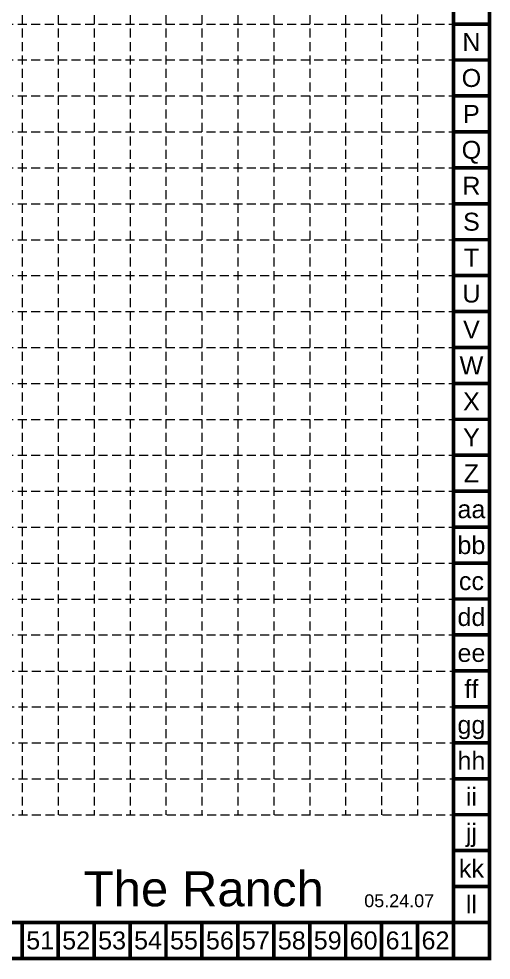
# Model space of a CAD drawing. Header units: feet. Extents: x 715 to 5843, y 11803 to 15011.
# Drawn here: x 4792 to 5843, y 11803 to 13899 of the extents above; entities that cross this region are included whole.
import ezdxf
from ezdxf.enums import TextEntityAlignment as Align

# ---------------------------------------------------------------- set-up
doc = ezdxf.new("R2010")
doc.units = ezdxf.units.FT
doc.header["$LTSCALE"] = 20
doc.header["$MEASUREMENT"] = 0
doc.linetypes.add('HIDDEN', pattern=[0.375, 0.25, -0.125])
doc.layers.get('0').update_dxf_attribs({"linetype": 'CONTINUOUS'})
doc.layers.add('BASE', color=7, linetype='CONTINUOUS')
doc.layers.add('GRID', color=254, linetype='HIDDEN')
doc.styles.get("Standard").update_dxf_attribs({"font": 'ARIAL.TTF'})

msp = doc.modelspace()

# ---------------------------------------------------------------- linework, layer by layer
at = {"layer": 'BASE', "color": 9}
msp.add_line((5759.5, 14927), (5759.5, 11887), dxfattribs=at)
at = {"layer": 'BASE', "const_width": 8}
for points in [[(719.5, 11807), (5839.5, 11807), (5839.5, 15007), (719.5, 15007)], [(799.3, 11887), (5759.7, 11886.8), (5759.6, 14927), (800.3, 14927.1)]]:
    msp.add_lwpolyline(points, close=True, dxfattribs=at)
for points in [[(5839.5, 13887), (5759.5, 13887)], [(5839.5, 13807), (5759.5, 13807)], [(5839.5, 13727), (5759.5, 13727)], [(5839.5, 13647), (5759.5, 13647)], [(5839.5, 13567), (5759.5, 13567)], [(5839.5, 13487), (5759.5, 13487)], [(5839.5, 13407), (5759.5, 13407)], [(5839.5, 13327), (5759.5, 13327)], [(5839.5, 13247), (5759.5, 13247)], [(5839.5, 13167), (5759.5, 13167)], [(5839.5, 13087), (5759.5, 13087)], [(5839.5, 13007), (5759.5, 13007)], [(5839.5, 12927), (5759.5, 12927)], [(5839.5, 12847), (5759.5, 12847)], [(5839.5, 12767), (5759.5, 12767)], [(5839.5, 12687), (5759.5, 12687)], [(5839.5, 12607), (5759.5, 12607)], [(5839.5, 12527), (5759.5, 12527)], [(5839.5, 12447), (5759.5, 12447)], [(5839.5, 12367), (5759.5, 12367)], [(5839.5, 12287), (5759.5, 12287)], [(5839.5, 12207), (5759.5, 12207)], [(5839.5, 12127), (5759.5, 12127)], [(5839.5, 12047), (5759.5, 12047)], [(5839.5, 11967), (5759.5, 11967)], [(4799.5, 11807), (4799.5, 11887)], [(4879.5, 11807), (4879.5, 11887)], [(4959.5, 11807), (4959.5, 11887)], [(5039.5, 11807), (5039.5, 11887)], [(5119.5, 11807), (5119.5, 11887)], [(5199.5, 11807), (5199.5, 11887)], [(5279.5, 11807), (5279.5, 11887)], [(5359.5, 11807), (5359.5, 11887)], [(5439.5, 11807), (5439.5, 11887)], [(5519.5, 11807), (5519.5, 11887)], [(5599.5, 11807), (5599.5, 11887)], [(5679.5, 11807), (5679.5, 11887)], [(5839.5, 11887), (5759.5, 11887)], [(5759.5, 11807), (5759.5, 11887)]]:
    msp.add_lwpolyline(points, dxfattribs=at)
at = {"layer": 'GRID', "color": 252, "linetype": 'HIDDEN', "lineweight": 0, "ltscale": 4}
for p, q in [((4799.5, 14927), (4799.5, 12126.7)), ((4879.5, 14927), (4879.5, 12126.7)), ((4959.5, 14927), (4959.5, 12126.7)), ((5039.5, 14927), (5039.5, 12126.7)), ((5119.5, 14927), (5119.5, 12126.7)), ((5199.5, 14927), (5199.5, 12126.7)), ((5279.5, 14927), (5279.5, 12126.7)), ((5359.5, 14927), (5359.5, 12126.7)), ((5439.5, 14927), (5439.5, 12126.7)), ((5519.5, 14927), (5519.5, 12126.7)), ((5599.3, 14928.3), (5599.3, 12126.7)), ((5679.3, 14928.3), (5679.3, 12126.7)), ((799.5, 13887), (5759.5, 13887)), ((799.5, 13807), (5759.5, 13807)), ((799.5, 13727), (5759.5, 13727)), ((799.5, 13647), (5759.5, 13647)), ((799.5, 13567), (5759.5, 13567)), ((799.5, 13487), (5759.5, 13487)), ((799.5, 13407), (5759.5, 13407)), ((799.5, 13327), (5759.5, 13327)), ((799.5, 13247), (5759.5, 13247)), ((799.5, 13167), (5759.5, 13167)), ((799.5, 13087), (5759.5, 13087)), ((799.5, 13007), (5759.5, 13007)), ((799.5, 12927), (5759.5, 12927)), ((799.5, 12847), (5759.5, 12847)), ((799.5, 12767), (5759.5, 12767)), ((799.5, 12687), (5759.5, 12687)), ((799.5, 12607), (5759.5, 12607)), ((799.5, 12527), (5759.5, 12527)), ((801.2, 12446.7), (5761.2, 12446.7)), ((801.2, 12366.7), (5761.2, 12366.7)), ((801.2, 12286.7), (5761.2, 12286.7)), ((801.2, 12206.7), (5761.2, 12206.7)), ((801.2, 12126.7), (5761.2, 12126.7))]:
    msp.add_line(p, q, dxfattribs=at)

# ---------------------------------------------------------------- texts
msp.add_text('The Ranch', height=78.23).set_placement((4936.3, 11922.9))
at = {"layer": 'BASE'}
for s, p in [('N', (5799.5, 13847)), ('O', (5799.5, 13767)), ('P', (5799.5, 13687)), ('Q', (5799.5, 13607)), ('R', (5799.5, 13527)), ('S', (5799.5, 13447)), ('T', (5799.5, 13367)), ('U', (5799.5, 13287)), ('V', (5799.5, 13207)), ('W', (5799.5, 13127)), ('X', (5799.5, 13047)), ('Y', (5799.5, 12967)), ('Z', (5799.5, 12887)), ('aa', (5799.5, 12807)), ('bb', (5799.5, 12727)), ('cc', (5799.5, 12647)), ('dd', (5799.5, 12567)), ('ee', (5799.5, 12487)), ('ff', (5799.5, 12407)), ('gg', (5799.5, 12327)), ('hh', (5799.5, 12247)), ('ii', (5799.5, 12167)), ('jj', (5799.5, 12087)), ('kk', (5799.5, 12007)), ('ll', (5799.5, 11927)), ('51', (4839.5, 11847)), ('52', (4919.5, 11847)), ('53', (4999.5, 11847)), ('54', (5079.5, 11847)), ('55', (5159.5, 11847)), ('56', (5239.5, 11847)), ('57', (5319.5, 11847)), ('58', (5399.5, 11847)), ('59', (5479.5, 11847)), ('60', (5559.5, 11847)), ('61', (5639.5, 11847)), ('62', (5719.5, 11847))]:
    msp.add_text(s, height=40, dxfattribs=at).set_placement(p, align=Align.MIDDLE_CENTER)
msp.add_text('05.24.07', height=28.62, dxfattribs=at).set_placement((5638.7, 11921), align=Align.CENTER)

doc.saveas('drawing.dxf')
